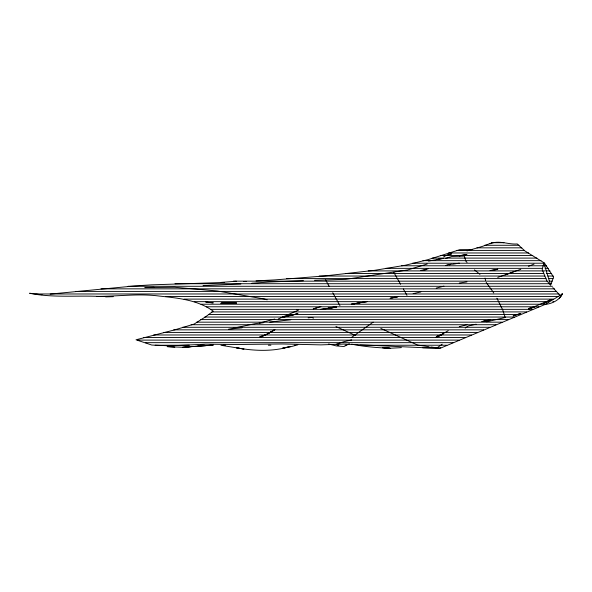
<?xml version="1.0" encoding="UTF-8"?>
<svg xmlns="http://www.w3.org/2000/svg" width="592" height="592" viewBox="0 0 592 592"><rect width="100%" height="100%" fill="white"/><g stroke="black" fill="none" stroke-linecap="round" stroke-linejoin="round"><path stroke-width="0.89" d="M544.714 304.495C551.788 303.866 559.092 300.477 562.4 293.921L545.254 304.377L439.767 348.459L343.967 344.085L320.901 344.877L282.458 343.982L236.326 344.507L205.579 344.204L169.704 345.839L151.759 345.04L135.997 339.793L174.825 329.833L194.028 324.113L205.579 316.809L213.246 311.14C197.61 299.855 178.007 298.072 159.448 296.081C139.083 293.358 118.4 296.377 97.939 296.355C75.169 295.482 52.081 297.813 29.6 293.255L38.428 294.283M559.233 298.612L562.4 293.921M442.224 344.211L437.044 347.852L430.88 346.971M465.194 328.101L468.154 326.022L476.094 324.201M351.655 337.336L373.152 322.166M436.223 337.558L448.248 330.721M260.251 336.989L267.081 334.169L274.769 329.737L267.081 334.169L260.251 336.989L267.081 334.273L259.392 337.018M267.081 334.169L274.769 329.759M436.223 337.61L443.142 333.969M349.347 343.774L343.967 346.527L336.278 345.92L328.59 343.989M551.544 299.367L528.478 309.239L535.316 306.626L528.478 308.565L535.316 306.552M278.307 318.94L298.605 310.038L296.858 309.475M528.478 266.282L534.051 264.091M443.053 333.895L436.223 336.559L441.351 335.079M492.019 242.772L482.354 246.405L466.977 250.897M497.724 277.389L520.79 269.301M505.413 274.88L513.101 272.083M336.278 344.263L343.967 341.673L351.655 339.949M520.79 313.442L513.101 315.899L520.79 313.427M427.187 264.017L407.725 269.937L345.809 279.328L314.5 280.282M445.761 258.364L451.955 256.477L464.409 256.099L465.793 261.116L467.036 262.36M290.147 346.505C272.838 351.84 253.99 350.96 236.326 347.778L244.015 349.043L220.957 345.284M316.72 307.862L313.212 308.839L320.901 306.723M297.835 344.833L290.147 346.905L282.458 348.185L289.296 346.69M259.392 323.062L274.769 319.058M290.147 315.728L297.835 313.686L282.458 317.349L297.835 313.693M490.035 243.823C498.871 239.819 508.032 244.733 517.26 243.948L524.823 250.867L544.396 263.018L553.594 277.056L550.656 285.159L543.856 263.114L542.198 269.575L546.867 280.852L550.375 284.893M436.223 288.112L443.911 286.158M490.035 319.865L481.851 321.597L490.035 320.117L482.354 321.463M459.288 326.629L466.977 324.764M420.845 270.47L428.534 268.62M486.683 321.767L505.213 317.512L502.749 309.956L496.903 298.205M423.406 270.3L426.825 269.53M413.157 293.625L420.845 291.93M428.534 261.094L443.911 258.186M459.288 255.84L466.977 254.397L459.288 255.766M497.724 269.219L490.035 270.618L497.724 269.39M437.074 259.555L443.053 258.526M445.621 265.46L447.33 265.164M449.032 264.868L450.741 264.58M351.655 304.17L367.025 301.639L351.655 304.11L359.337 302.889M452.451 264.284L459.288 263.144M328.59 307.936L336.278 306.671M321.752 309.364L328.59 308.284M401.361 347.637L390.091 348.251L382.402 347.689L390.091 348.207C377.2 347.778 364.346 346.697 351.655 344.174M447.034 264.861L451.6 264.173M320.901 309.246L336.278 307.1M459.288 283.043L466.977 281.903M330.299 308.077L336.278 307.196L328.59 308.188L336.278 307.211M263.359 322.766L255.137 323.669L228.386 329.248L242.084 327.82M269.752 322.07L290.768 319.769M308.121 317.86L311.777 317.46L313.501 318.111M50.135 294.091L135.279 285.877L151.759 284.841L224.56 282.443M221.253 282.391L236.326 281.215M205.579 345.691L197.891 345.994L213.268 345.114L182.514 347.289L167.136 346.601L174.825 347.193M240.855 283.997L203.034 285.633M251.881 283.235L270.263 281.962L303.444 280.704M256.047 280.882L274.769 279.905L324.838 275.931L374.714 270.315L405.468 265.209L427.912 259.681L459.755 249.691L472.46 249.595M243.49 281.511L246.191 281.378M197.891 346.276L190.202 346.646L197.891 346.298M154.075 287.275L144.84 287.586L174.67 287.275L217.16 290.961L264.52 299.004L267.14 299.848M227.787 302.912L220.957 303.134L236.326 302.963L230.347 302.904M105.628 296.881L113.316 296.659M491.464 242.72L503.977 242.72M484.648 245.28L518.999 245.28M476.915 247.841L521.796 247.841M456.654 250.409L524.593 250.409M448.492 252.969L528.619 252.969M440.33 255.529L532.748 255.529M432.16 258.097L536.877 258.097M422.917 260.658L541.014 260.658M412.498 263.218L544.714 263.218M401.531 265.786L543.108 265.786M543.856 265.786L546.46 265.786M385.695 268.346L542.45 268.346M545.069 268.346L548.207 268.346M368.209 270.907L545.04 270.907M546.098 270.907L549.953 270.907M345.721 273.474L543.767 273.474M546.557 273.474L551.677 273.474M319.155 276.035L544.877 276.035M547.918 276.035L553.157 276.035M286.491 278.595L545.994 278.595M548.843 278.595L552.995 278.595M233.352 281.156L547.356 281.156M548.932 281.156L552.136 281.156M174.988 283.723L551.189 283.723M128.124 286.284L552.454 286.284M100.958 288.844L554.445 288.844M75.487 291.412L556.598 291.412M35.786 293.972L558.989 293.972M561.793 293.972L562.193 293.972M96.933 296.533L108.647 296.533M165.39 296.533L558.804 296.533M184.06 299.101L553.49 299.101M194.206 301.661L546.016 301.661M546.135 301.661L549.287 301.661M552.824 301.661L553.705 301.661M201.028 304.221L545.003 304.221M206.438 306.789L538.883 306.789M210.693 309.35L532.741 309.35M211.855 311.91L526.606 311.91M208.391 314.478L520.479 314.478M204.81 317.038L514.344 317.038M200.762 319.599L508.217 319.599M196.707 322.166L502.075 322.166M191.105 324.727L495.941 324.727M182.499 327.287L489.813 327.287M173.715 329.848L483.679 329.848M163.629 332.415L443.911 332.415M444.363 332.415L477.552 332.415M153.691 334.976L471.41 334.976M143.752 337.536L465.275 337.536M137.692 340.104L459.148 340.104M145.38 342.664L453.013 342.664M155.141 345.225L189.299 345.225M200.37 345.225L204.514 345.225M222.94 345.225L225.382 345.225M268.346 345.225L270.914 345.225M294.372 345.225L295.423 345.225M337.196 345.225L338.89 345.225M345.129 345.225L346.002 345.225M359.988 345.225L446.879 345.225M422.703 347.793L440.744 347.793M206.43 302.283L213.268 302.867L205.579 302.083M40.189 294.483L41.958 294.69M429.119 346.72L417.671 345.084L380.819 328.434M335.945 326.577L355.422 335.457M479.964 274.37L474.488 269.848M552.787 287.571L560.846 296.229M486.143 282.325L493.772 292.936M393.784 272.313L400.614 284.241M403.344 289.014L406.985 295.371M325.563 279.868L329.159 286.306M332.756 292.744L339.949 305.627M485.018 278.077L485.647 280.667M551.544 299.434L543.856 303.37L551.544 299.448M451.6 253.842L443.911 256.166L451.6 253.842M397.78 296.784L390.091 298.264L397.78 296.777M228.638 302.719L220.957 303.422L228.638 302.749L236.326 303.104L228.638 302.719M190.202 346.764L182.514 347.319L190.202 346.764"/></g></svg>
